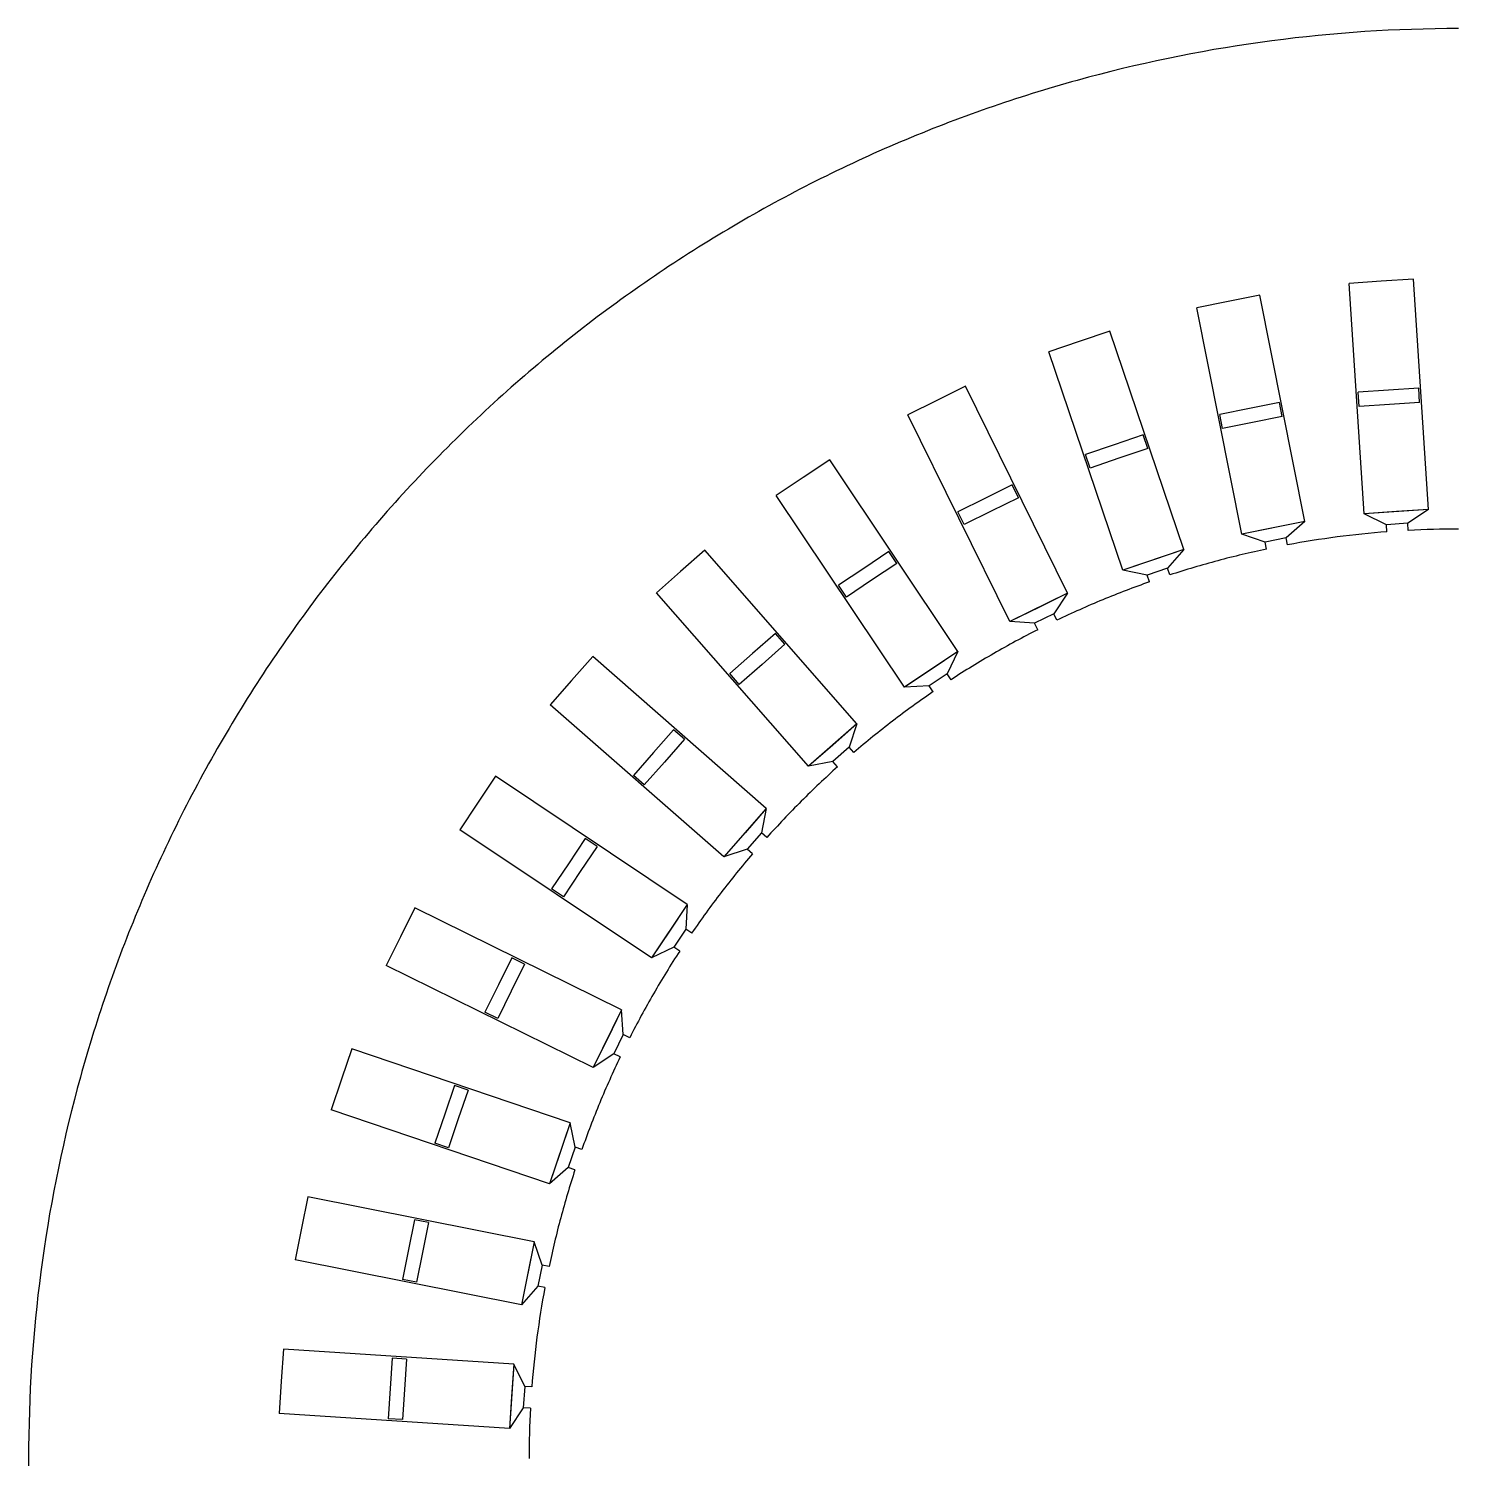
# Model space of a CAD drawing. Header units: millimetres. Extents: x -200 to 200, y -200 to 200.
# Drawn here: x -200 to 0, y 0 to 200 of the extents above; entities that cross this region are included whole.
import ezdxf

# ---------------------------------------------------------------- set-up
doc = ezdxf.new("R2010")
doc.units = ezdxf.units.MM
doc.header["$MEASUREMENT"] = 0
for name, color, linetype in [('_MotorCAD0_', 7, 'Continuous'), ('_MotorCAD1020_', 7, 'Continuous'), ('_MotorCAD1021_', 7, 'Continuous'), ('_MotorCAD1022_', 7, 'Continuous'), ('_MotorCAD1023_', 7, 'Continuous'), ('_MotorCAD1024_', 7, 'Continuous'), ('_MotorCAD1025_', 7, 'Continuous'), ('_MotorCAD1026_', 7, 'Continuous'), ('_MotorCAD1027_', 7, 'Continuous'), ('_MotorCAD1028_', 7, 'Continuous'), ('_MotorCAD1029_', 7, 'Continuous'), ('_MotorCAD1030_', 7, 'Continuous'), ('_MotorCAD1031_', 7, 'Continuous'), ('_MotorCAD36_', 7, 'Continuous'), ('_MotorCAD37_', 7, 'Continuous'), ('_MotorCAD38_', 7, 'Continuous'), ('_MotorCAD39_', 7, 'Continuous'), ('_MotorCAD40_', 7, 'Continuous'), ('_MotorCAD413_', 7, 'Continuous'), ('_MotorCAD414_', 7, 'Continuous'), ('_MotorCAD415_', 7, 'Continuous'), ('_MotorCAD416_', 7, 'Continuous'), ('_MotorCAD417_', 7, 'Continuous'), ('_MotorCAD418_', 7, 'Continuous'), ('_MotorCAD419_', 7, 'Continuous'), ('_MotorCAD41_', 7, 'Continuous'), ('_MotorCAD420_', 7, 'Continuous'), ('_MotorCAD421_', 7, 'Continuous'), ('_MotorCAD422_', 7, 'Continuous'), ('_MotorCAD423_', 7, 'Continuous'), ('_MotorCAD424_', 7, 'Continuous'), ('_MotorCAD425_', 7, 'Continuous'), ('_MotorCAD426_', 7, 'Continuous'), ('_MotorCAD427_', 7, 'Continuous'), ('_MotorCAD428_', 7, 'Continuous'), ('_MotorCAD429_', 7, 'Continuous'), ('_MotorCAD42_', 7, 'Continuous'), ('_MotorCAD430_', 7, 'Continuous'), ('_MotorCAD431_', 7, 'Continuous'), ('_MotorCAD432_', 7, 'Continuous'), ('_MotorCAD433_', 7, 'Continuous'), ('_MotorCAD434_', 7, 'Continuous'), ('_MotorCAD435_', 7, 'Continuous'), ('_MotorCAD436_', 7, 'Continuous'), ('_MotorCAD437_', 7, 'Continuous'), ('_MotorCAD438_', 7, 'Continuous'), ('_MotorCAD439_', 7, 'Continuous'), ('_MotorCAD43_', 7, 'Continuous'), ('_MotorCAD440_', 7, 'Continuous'), ('_MotorCAD441_', 7, 'Continuous'), ('_MotorCAD442_', 7, 'Continuous'), ('_MotorCAD443_', 7, 'Continuous'), ('_MotorCAD444_', 7, 'Continuous'), ('_MotorCAD445_', 7, 'Continuous'), ('_MotorCAD446_', 7, 'Continuous'), ('_MotorCAD447_', 7, 'Continuous'), ('_MotorCAD448_', 7, 'Continuous'), ('_MotorCAD449_', 7, 'Continuous'), ('_MotorCAD44_', 7, 'Continuous'), ('_MotorCAD450_', 7, 'Continuous'), ('_MotorCAD451_', 7, 'Continuous'), ('_MotorCAD452_', 7, 'Continuous'), ('_MotorCAD453_', 7, 'Continuous'), ('_MotorCAD454_', 7, 'Continuous'), ('_MotorCAD455_', 7, 'Continuous'), ('_MotorCAD456_', 7, 'Continuous'), ('_MotorCAD457_', 7, 'Continuous'), ('_MotorCAD458_', 7, 'Continuous'), ('_MotorCAD459_', 7, 'Continuous'), ('_MotorCAD45_', 7, 'Continuous'), ('_MotorCAD460_', 7, 'Continuous'), ('_MotorCAD461_', 7, 'Continuous'), ('_MotorCAD462_', 7, 'Continuous'), ('_MotorCAD463_', 7, 'Continuous'), ('_MotorCAD464_', 7, 'Continuous'), ('_MotorCAD465_', 7, 'Continuous'), ('_MotorCAD466_', 7, 'Continuous'), ('_MotorCAD467_', 7, 'Continuous'), ('_MotorCAD468_', 7, 'Continuous'), ('_MotorCAD469_', 7, 'Continuous'), ('_MotorCAD46_', 7, 'Continuous'), ('_MotorCAD470_', 7, 'Continuous'), ('_MotorCAD471_', 7, 'Continuous'), ('_MotorCAD472_', 7, 'Continuous'), ('_MotorCAD473_', 7, 'Continuous'), ('_MotorCAD474_', 7, 'Continuous'), ('_MotorCAD475_', 7, 'Continuous'), ('_MotorCAD476_', 7, 'Continuous'), ('_MotorCAD477_', 7, 'Continuous'), ('_MotorCAD478_', 7, 'Continuous'), ('_MotorCAD479_', 7, 'Continuous'), ('_MotorCAD47_', 7, 'Continuous'), ('_MotorCAD480_', 7, 'Continuous'), ('_MotorCAD481_', 7, 'Continuous'), ('_MotorCAD482_', 7, 'Continuous'), ('_MotorCAD483_', 7, 'Continuous'), ('_MotorCAD484_', 7, 'Continuous'), ('_MotorCAD485_', 7, 'Continuous'), ('_MotorCAD486_', 7, 'Continuous'), ('_MotorCAD487_', 7, 'Continuous'), ('_MotorCAD488_', 7, 'Continuous'), ('_MotorCAD489_', 7, 'Continuous'), ('_MotorCAD48_', 7, 'Continuous'), ('_MotorCAD490_', 7, 'Continuous'), ('_MotorCAD491_', 7, 'Continuous'), ('_MotorCAD492_', 7, 'Continuous'), ('_MotorCAD493_', 7, 'Continuous'), ('_MotorCAD494_', 7, 'Continuous'), ('_MotorCAD495_', 7, 'Continuous'), ('_MotorCAD496_', 7, 'Continuous'), ('_MotorCAD497_', 7, 'Continuous'), ('_MotorCAD498_', 7, 'Continuous'), ('_MotorCAD499_', 7, 'Continuous'), ('_MotorCAD49_', 7, 'Continuous'), ('_MotorCAD500_', 7, 'Continuous'), ('_MotorCAD501_', 7, 'Continuous'), ('_MotorCAD502_', 7, 'Continuous'), ('_MotorCAD503_', 7, 'Continuous'), ('_MotorCAD504_', 7, 'Continuous'), ('_MotorCAD505_', 7, 'Continuous'), ('_MotorCAD506_', 7, 'Continuous'), ('_MotorCAD507_', 7, 'Continuous'), ('_MotorCAD508_', 7, 'Continuous'), ('_MotorCAD509_', 7, 'Continuous'), ('_MotorCAD50_', 7, 'Continuous'), ('_MotorCAD510_', 7, 'Continuous'), ('_MotorCAD511_', 7, 'Continuous'), ('_MotorCAD512_', 7, 'Continuous'), ('_MotorCAD513_', 7, 'Continuous'), ('_MotorCAD514_', 7, 'Continuous'), ('_MotorCAD515_', 7, 'Continuous'), ('_MotorCAD516_', 7, 'Continuous'), ('_MotorCAD517_', 7, 'Continuous'), ('_MotorCAD518_', 7, 'Continuous'), ('_MotorCAD519_', 7, 'Continuous'), ('_MotorCAD51_', 7, 'Continuous'), ('_MotorCAD520_', 7, 'Continuous'), ('_MotorCAD521_', 7, 'Continuous'), ('_MotorCAD522_', 7, 'Continuous'), ('_MotorCAD523_', 7, 'Continuous'), ('_MotorCAD524_', 7, 'Continuous'), ('_MotorCAD525_', 7, 'Continuous'), ('_MotorCAD526_', 7, 'Continuous'), ('_MotorCAD527_', 7, 'Continuous'), ('_MotorCAD52_', 7, 'Continuous'), ('_MotorCAD531_', 7, 'Continuous'), ('_MotorCAD532_', 7, 'Continuous'), ('_MotorCAD533_', 7, 'Continuous'), ('_MotorCAD534_', 7, 'Continuous'), ('_MotorCAD535_', 7, 'Continuous'), ('_MotorCAD536_', 7, 'Continuous'), ('_MotorCAD537_', 7, 'Continuous'), ('_MotorCAD538_', 7, 'Continuous'), ('_MotorCAD541_', 7, 'Continuous'), ('_MotorCAD542_', 7, 'Continuous'), ('_MotorCAD545_', 7, 'Continuous'), ('_MotorCAD546_', 7, 'Continuous'), ('_MotorCAD549_', 7, 'Continuous'), ('_MotorCAD550_', 7, 'Continuous'), ('_MotorCAD553_', 7, 'Continuous'), ('_MotorCAD554_', 7, 'Continuous'), ('_MotorCAD557_', 7, 'Continuous'), ('_MotorCAD558_', 7, 'Continuous'), ('_MotorCAD561_', 7, 'Continuous'), ('_MotorCAD562_', 7, 'Continuous'), ('_MotorCAD565_', 7, 'Continuous'), ('_MotorCAD566_', 7, 'Continuous'), ('_MotorCAD569_', 7, 'Continuous'), ('_MotorCAD570_', 7, 'Continuous'), ('_MotorCAD573_', 7, 'Continuous'), ('_MotorCAD574_', 7, 'Continuous'), ('_MotorCAD577_', 7, 'Continuous'), ('_MotorCAD578_', 7, 'Continuous'), ('_MotorCAD581_', 7, 'Continuous'), ('_MotorCAD582_', 7, 'Continuous'), ('_MotorCAD639_', 7, 'Continuous'), ('_MotorCAD640_', 7, 'Continuous'), ('_MotorCAD641_', 7, 'Continuous'), ('_MotorCAD642_', 7, 'Continuous'), ('_MotorCAD643_', 7, 'Continuous'), ('_MotorCAD644_', 7, 'Continuous'), ('_MotorCAD651_', 7, 'Continuous'), ('_MotorCAD652_', 7, 'Continuous'), ('_MotorCAD653_', 7, 'Continuous'), ('_MotorCAD654_', 7, 'Continuous'), ('_MotorCAD655_', 7, 'Continuous'), ('_MotorCAD656_', 7, 'Continuous'), ('_MotorCAD663_', 7, 'Continuous'), ('_MotorCAD664_', 7, 'Continuous'), ('_MotorCAD665_', 7, 'Continuous'), ('_MotorCAD666_', 7, 'Continuous'), ('_MotorCAD667_', 7, 'Continuous'), ('_MotorCAD668_', 7, 'Continuous'), ('_MotorCAD675_', 7, 'Continuous'), ('_MotorCAD676_', 7, 'Continuous'), ('_MotorCAD677_', 7, 'Continuous'), ('_MotorCAD678_', 7, 'Continuous'), ('_MotorCAD679_', 7, 'Continuous'), ('_MotorCAD680_', 7, 'Continuous'), ('_MotorCAD687_', 7, 'Continuous'), ('_MotorCAD688_', 7, 'Continuous'), ('_MotorCAD689_', 7, 'Continuous'), ('_MotorCAD690_', 7, 'Continuous'), ('_MotorCAD691_', 7, 'Continuous'), ('_MotorCAD692_', 7, 'Continuous'), ('_MotorCAD705_', 7, 'Continuous'), ('_MotorCAD706_', 7, 'Continuous'), ('_MotorCAD707_', 7, 'Continuous'), ('_MotorCAD708_', 7, 'Continuous'), ('_MotorCAD709_', 7, 'Continuous'), ('_MotorCAD710_', 7, 'Continuous'), ('_MotorCAD717_', 7, 'Continuous'), ('_MotorCAD718_', 7, 'Continuous'), ('_MotorCAD719_', 7, 'Continuous'), ('_MotorCAD720_', 7, 'Continuous'), ('_MotorCAD721_', 7, 'Continuous'), ('_MotorCAD722_', 7, 'Continuous'), ('_MotorCAD729_', 7, 'Continuous'), ('_MotorCAD730_', 7, 'Continuous'), ('_MotorCAD731_', 7, 'Continuous'), ('_MotorCAD732_', 7, 'Continuous'), ('_MotorCAD733_', 7, 'Continuous'), ('_MotorCAD734_', 7, 'Continuous'), ('_MotorCAD735_', 7, 'Continuous'), ('_MotorCAD736_', 7, 'Continuous'), ('_MotorCAD737_', 7, 'Continuous'), ('_MotorCAD738_', 7, 'Continuous'), ('_MotorCAD739_', 7, 'Continuous'), ('_MotorCAD740_', 7, 'Continuous'), ('_MotorCAD747_', 7, 'Continuous'), ('_MotorCAD748_', 7, 'Continuous'), ('_MotorCAD749_', 7, 'Continuous'), ('_MotorCAD750_', 7, 'Continuous'), ('_MotorCAD751_', 7, 'Continuous'), ('_MotorCAD752_', 7, 'Continuous'), ('_MotorCAD765_', 7, 'Continuous'), ('_MotorCAD766_', 7, 'Continuous'), ('_MotorCAD767_', 7, 'Continuous'), ('_MotorCAD768_', 7, 'Continuous'), ('_MotorCAD769_', 7, 'Continuous'), ('_MotorCAD770_', 7, 'Continuous'), ('_MotorCAD937_', 7, 'Continuous'), ('_MotorCAD939_', 7, 'Continuous'), ('_MotorCAD941_', 7, 'Continuous'), ('_MotorCAD943_', 7, 'Continuous'), ('_MotorCAD945_', 7, 'Continuous'), ('_MotorCAD947_', 7, 'Continuous'), ('_MotorCAD949_', 7, 'Continuous'), ('_MotorCAD951_', 7, 'Continuous'), ('_MotorCAD953_', 7, 'Continuous'), ('_MotorCAD955_', 7, 'Continuous'), ('_MotorCAD957_', 7, 'Continuous'), ('_MotorCAD959_', 7, 'Continuous')]:
    doc.layers.add(name, color=color, linetype=linetype)

msp = doc.modelspace()

# ---------------------------------------------------------------- linework, layer by layer
at = {"layer": '_MotorCAD0_'}
msp.add_arc((0, 0), 200, 180, 187.5, dxfattribs=at)
at = {"layer": '_MotorCAD1020_'}
msp.add_line((-4.19, 132.73), (-8.68, 132.44), dxfattribs=at)
at = {"layer": '_MotorCAD1021_'}
msp.add_line((-21.48, 131.05), (-25.89, 130.17), dxfattribs=at)
at = {"layer": '_MotorCAD1022_'}
msp.add_line((-38.4, 127.13), (-42.66, 125.68), dxfattribs=at)
at = {"layer": '_MotorCAD1023_'}
msp.add_line((-54.67, 121.03), (-58.7, 119.04), dxfattribs=at)
at = {"layer": '_MotorCAD1024_'}
msp.add_line((-70, 112.86), (-73.74, 110.36), dxfattribs=at)
at = {"layer": '_MotorCAD1025_'}
msp.add_line((-84.13, 102.75), (-87.51, 99.79), dxfattribs=at)
at = {"layer": '_MotorCAD1026_'}
msp.add_line((-96.82, 90.89), (-99.79, 87.51), dxfattribs=at)
at = {"layer": '_MotorCAD1027_'}
msp.add_line((-107.86, 77.48), (-110.36, 73.74), dxfattribs=at)
at = {"layer": '_MotorCAD1028_'}
msp.add_line((-117.05, 62.74), (-119.04, 58.7), dxfattribs=at)
at = {"layer": '_MotorCAD1029_'}
msp.add_line((-124.23, 46.92), (-125.68, 42.66), dxfattribs=at)
at = {"layer": '_MotorCAD1030_'}
msp.add_line((-129.3, 30.31), (-130.17, 25.89), dxfattribs=at)
at = {"layer": '_MotorCAD1031_'}
msp.add_line((-132.14, 13.17), (-132.44, 8.68), dxfattribs=at)
at = {"layer": '_MotorCAD36_'}
msp.add_arc((0, 0), 200, 90, 97.5, dxfattribs=at)
at = {"layer": '_MotorCAD37_'}
msp.add_arc((0, 0), 200, 97.5, 105, dxfattribs=at)
at = {"layer": '_MotorCAD38_'}
msp.add_arc((0, 0), 200, 105, 112.5, dxfattribs=at)
at = {"layer": '_MotorCAD39_'}
msp.add_arc((0, 0), 200, 112.5, 120, dxfattribs=at)
at = {"layer": '_MotorCAD40_'}
msp.add_arc((0, 0), 200, 120, 127.5, dxfattribs=at)
at = {"layer": '_MotorCAD413_'}
msp.add_arc((0, 0), 130, 90, 93.0889, dxfattribs=at)
at = {"layer": '_MotorCAD414_'}
msp.add_line((-7.01, 129.81), (-7.07, 130.81), dxfattribs=at)
at = {"layer": '_MotorCAD415_'}
msp.add_line((-4.19, 132.73), (-7.07, 130.81), dxfattribs=at)
at = {"layer": '_MotorCAD416_'}
msp.add_line((-4.19, 132.73), (-6.3, 164.94), dxfattribs=at)
at = {"layer": '_MotorCAD417_'}
msp.add_line((-6.3, 164.94), (-10.79, 164.65), dxfattribs=at)
at = {"layer": '_MotorCAD418_'}
msp.add_line((-10.79, 164.65), (-15.28, 164.35), dxfattribs=at)
at = {"layer": '_MotorCAD419_'}
msp.add_line((-13.17, 132.14), (-15.28, 164.35), dxfattribs=at)
at = {"layer": '_MotorCAD41_'}
msp.add_arc((0, 0), 200, 127.5, 135, dxfattribs=at)
at = {"layer": '_MotorCAD420_'}
msp.add_line((-10.06, 130.61), (-13.17, 132.14), dxfattribs=at)
at = {"layer": '_MotorCAD421_'}
msp.add_line((-10, 129.61), (-10.06, 130.61), dxfattribs=at)
at = {"layer": '_MotorCAD422_'}
msp.add_arc((0, 0), 130, 94.4111, 97.5, dxfattribs=at)
at = {"layer": '_MotorCAD423_'}
msp.add_arc((0, 0), 130, 97.5, 100.5889, dxfattribs=at)
at = {"layer": '_MotorCAD424_'}
msp.add_line((-23.89, 127.79), (-24.08, 128.77), dxfattribs=at)
at = {"layer": '_MotorCAD425_'}
msp.add_line((-21.48, 131.05), (-24.08, 128.77), dxfattribs=at)
at = {"layer": '_MotorCAD426_'}
msp.add_line((-21.48, 131.05), (-27.78, 162.71), dxfattribs=at)
at = {"layer": '_MotorCAD427_'}
msp.add_line((-27.78, 162.71), (-32.19, 161.83), dxfattribs=at)
at = {"layer": '_MotorCAD428_'}
msp.add_line((-32.19, 161.83), (-36.6, 160.95), dxfattribs=at)
at = {"layer": '_MotorCAD429_'}
msp.add_line((-30.31, 129.3), (-36.6, 160.95), dxfattribs=at)
at = {"layer": '_MotorCAD42_'}
msp.add_arc((0, 0), 200, 135, 142.5, dxfattribs=at)
at = {"layer": '_MotorCAD430_'}
msp.add_line((-27.03, 128.18), (-30.31, 129.3), dxfattribs=at)
at = {"layer": '_MotorCAD431_'}
msp.add_line((-26.83, 127.2), (-27.03, 128.18), dxfattribs=at)
at = {"layer": '_MotorCAD432_'}
msp.add_arc((0, 0), 130, 101.9111, 105, dxfattribs=at)
at = {"layer": '_MotorCAD433_'}
msp.add_arc((0, 0), 130, 105, 108.0889, dxfattribs=at)
at = {"layer": '_MotorCAD434_'}
msp.add_line((-40.36, 123.57), (-40.69, 124.52), dxfattribs=at)
at = {"layer": '_MotorCAD435_'}
msp.add_line((-38.4, 127.13), (-40.69, 124.52), dxfattribs=at)
at = {"layer": '_MotorCAD436_'}
msp.add_line((-38.4, 127.13), (-48.78, 157.69), dxfattribs=at)
at = {"layer": '_MotorCAD437_'}
msp.add_line((-48.78, 157.69), (-53.04, 156.24), dxfattribs=at)
at = {"layer": '_MotorCAD438_'}
msp.add_line((-53.04, 156.24), (-57.3, 154.8), dxfattribs=at)
at = {"layer": '_MotorCAD439_'}
msp.add_line((-46.92, 124.23), (-57.3, 154.8), dxfattribs=at)
at = {"layer": '_MotorCAD43_'}
msp.add_arc((0, 0), 200, 142.5, 150, dxfattribs=at)
at = {"layer": '_MotorCAD440_'}
msp.add_line((-43.53, 123.56), (-46.92, 124.23), dxfattribs=at)
at = {"layer": '_MotorCAD441_'}
msp.add_line((-43.2, 122.61), (-43.53, 123.56), dxfattribs=at)
at = {"layer": '_MotorCAD442_'}
msp.add_arc((0, 0), 130, 109.4111, 112.5, dxfattribs=at)
at = {"layer": '_MotorCAD443_'}
msp.add_arc((0, 0), 130, 112.5, 115.5889, dxfattribs=at)
at = {"layer": '_MotorCAD444_'}
msp.add_line((-56.15, 117.25), (-56.59, 118.15), dxfattribs=at)
at = {"layer": '_MotorCAD445_'}
msp.add_line((-54.67, 121.03), (-56.59, 118.15), dxfattribs=at)
at = {"layer": '_MotorCAD446_'}
msp.add_line((-54.67, 121.03), (-68.94, 149.97), dxfattribs=at)
at = {"layer": '_MotorCAD447_'}
msp.add_line((-68.94, 149.97), (-72.98, 147.98), dxfattribs=at)
at = {"layer": '_MotorCAD448_'}
msp.add_line((-72.98, 147.98), (-77.01, 145.99), dxfattribs=at)
at = {"layer": '_MotorCAD449_'}
msp.add_line((-62.74, 117.05), (-77.01, 145.99), dxfattribs=at)
at = {"layer": '_MotorCAD44_'}
msp.add_arc((0, 0), 200, 150, 157.5, dxfattribs=at)
at = {"layer": '_MotorCAD450_'}
msp.add_line((-59.28, 116.82), (-62.74, 117.05), dxfattribs=at)
at = {"layer": '_MotorCAD451_'}
msp.add_line((-58.84, 115.92), (-59.28, 116.82), dxfattribs=at)
at = {"layer": '_MotorCAD452_'}
msp.add_arc((0, 0), 130, 116.9111, 120, dxfattribs=at)
at = {"layer": '_MotorCAD453_'}
msp.add_arc((0, 0), 130, 120, 123.0889, dxfattribs=at)
at = {"layer": '_MotorCAD454_'}
msp.add_line((-70.97, 108.92), (-71.53, 109.75), dxfattribs=at)
at = {"layer": '_MotorCAD455_'}
msp.add_line((-70, 112.86), (-71.53, 109.75), dxfattribs=at)
at = {"layer": '_MotorCAD456_'}
msp.add_line((-70, 112.86), (-87.93, 139.69), dxfattribs=at)
at = {"layer": '_MotorCAD457_'}
msp.add_line((-87.93, 139.69), (-91.67, 137.19), dxfattribs=at)
at = {"layer": '_MotorCAD458_'}
msp.add_line((-91.67, 137.19), (-95.41, 134.69), dxfattribs=at)
at = {"layer": '_MotorCAD459_'}
msp.add_line((-77.48, 107.86), (-95.41, 134.69), dxfattribs=at)
at = {"layer": '_MotorCAD45_'}
msp.add_arc((0, 0), 200, 157.5, 165, dxfattribs=at)
at = {"layer": '_MotorCAD460_'}
msp.add_line((-74.02, 108.08), (-77.48, 107.86), dxfattribs=at)
at = {"layer": '_MotorCAD461_'}
msp.add_line((-73.47, 107.25), (-74.02, 108.08), dxfattribs=at)
at = {"layer": '_MotorCAD462_'}
msp.add_arc((0, 0), 130, 124.4111, 127.5, dxfattribs=at)
at = {"layer": '_MotorCAD463_'}
msp.add_arc((0, 0), 130, 127.5, 130.5889, dxfattribs=at)
at = {"layer": '_MotorCAD464_'}
msp.add_line((-84.58, 98.72), (-85.24, 99.47), dxfattribs=at)
at = {"layer": '_MotorCAD465_'}
msp.add_line((-84.13, 102.75), (-85.24, 99.47), dxfattribs=at)
at = {"layer": '_MotorCAD466_'}
msp.add_line((-84.13, 102.75), (-105.41, 127.02), dxfattribs=at)
at = {"layer": '_MotorCAD467_'}
msp.add_line((-105.41, 127.02), (-108.79, 124.05), dxfattribs=at)
at = {"layer": '_MotorCAD468_'}
msp.add_line((-108.79, 124.05), (-112.18, 121.09), dxfattribs=at)
at = {"layer": '_MotorCAD469_'}
msp.add_line((-90.89, 96.82), (-112.18, 121.09), dxfattribs=at)
at = {"layer": '_MotorCAD46_'}
msp.add_arc((0, 0), 200, 165, 172.5, dxfattribs=at)
at = {"layer": '_MotorCAD470_'}
msp.add_line((-87.5, 97.5), (-90.89, 96.82), dxfattribs=at)
at = {"layer": '_MotorCAD471_'}
msp.add_line((-86.84, 96.74), (-87.5, 97.5), dxfattribs=at)
at = {"layer": '_MotorCAD472_'}
msp.add_arc((0, 0), 130, 131.9111, 135, dxfattribs=at)
at = {"layer": '_MotorCAD473_'}
msp.add_arc((0, 0), 130, 135, 138.0889, dxfattribs=at)
at = {"layer": '_MotorCAD474_'}
msp.add_line((-96.74, 86.84), (-97.5, 87.5), dxfattribs=at)
at = {"layer": '_MotorCAD475_'}
msp.add_line((-96.82, 90.89), (-97.5, 87.5), dxfattribs=at)
at = {"layer": '_MotorCAD476_'}
msp.add_line((-96.82, 90.89), (-121.09, 112.18), dxfattribs=at)
at = {"layer": '_MotorCAD477_'}
msp.add_line((-121.09, 112.18), (-124.05, 108.79), dxfattribs=at)
at = {"layer": '_MotorCAD478_'}
msp.add_line((-124.05, 108.79), (-127.02, 105.41), dxfattribs=at)
at = {"layer": '_MotorCAD479_'}
msp.add_line((-102.75, 84.13), (-127.02, 105.41), dxfattribs=at)
at = {"layer": '_MotorCAD47_'}
msp.add_arc((0, 0), 200, 172.5, 180, dxfattribs=at)
at = {"layer": '_MotorCAD480_'}
msp.add_line((-99.47, 85.24), (-102.75, 84.13), dxfattribs=at)
at = {"layer": '_MotorCAD481_'}
msp.add_line((-98.72, 84.58), (-99.47, 85.24), dxfattribs=at)
at = {"layer": '_MotorCAD482_'}
msp.add_arc((0, 0), 130, 139.4111, 142.5, dxfattribs=at)
at = {"layer": '_MotorCAD483_'}
msp.add_arc((0, 0), 130, 142.5, 145.5889, dxfattribs=at)
at = {"layer": '_MotorCAD484_'}
msp.add_line((-107.25, 73.47), (-108.08, 74.02), dxfattribs=at)
at = {"layer": '_MotorCAD485_'}
msp.add_line((-107.86, 77.48), (-108.08, 74.02), dxfattribs=at)
at = {"layer": '_MotorCAD486_'}
msp.add_line((-107.86, 77.48), (-134.69, 95.41), dxfattribs=at)
at = {"layer": '_MotorCAD487_'}
msp.add_line((-134.69, 95.41), (-137.19, 91.67), dxfattribs=at)
at = {"layer": '_MotorCAD488_'}
msp.add_line((-137.19, 91.67), (-139.69, 87.93), dxfattribs=at)
at = {"layer": '_MotorCAD489_'}
msp.add_line((-112.86, 70), (-139.69, 87.93), dxfattribs=at)
at = {"layer": '_MotorCAD48_'}
msp.add_line((-164.65, 10.79), (-164.94, 6.3), dxfattribs=at)
at = {"layer": '_MotorCAD490_'}
msp.add_line((-109.75, 71.53), (-112.86, 70), dxfattribs=at)
at = {"layer": '_MotorCAD491_'}
msp.add_line((-108.92, 70.97), (-109.75, 71.53), dxfattribs=at)
at = {"layer": '_MotorCAD492_'}
msp.add_arc((0, 0), 130, 146.9111, 150, dxfattribs=at)
at = {"layer": '_MotorCAD493_'}
msp.add_arc((0, 0), 130, 150, 153.0889, dxfattribs=at)
at = {"layer": '_MotorCAD494_'}
msp.add_line((-115.92, 58.84), (-116.82, 59.28), dxfattribs=at)
at = {"layer": '_MotorCAD495_'}
msp.add_line((-116.82, 59.28), (-117.05, 62.74), dxfattribs=at)
at = {"layer": '_MotorCAD496_'}
msp.add_line((-117.05, 62.74), (-145.99, 77.01), dxfattribs=at)
at = {"layer": '_MotorCAD497_'}
msp.add_line((-145.99, 77.01), (-147.98, 72.98), dxfattribs=at)
at = {"layer": '_MotorCAD498_'}
msp.add_line((-147.98, 72.98), (-149.97, 68.94), dxfattribs=at)
at = {"layer": '_MotorCAD499_'}
msp.add_line((-121.03, 54.67), (-149.97, 68.94), dxfattribs=at)
at = {"layer": '_MotorCAD49_'}
msp.add_line((-132.73, 4.19), (-164.94, 6.3), dxfattribs=at)
at = {"layer": '_MotorCAD500_'}
msp.add_line((-118.15, 56.59), (-121.03, 54.67), dxfattribs=at)
at = {"layer": '_MotorCAD501_'}
msp.add_line((-117.25, 56.15), (-118.15, 56.59), dxfattribs=at)
at = {"layer": '_MotorCAD502_'}
msp.add_arc((0, 0), 130, 154.4111, 157.5, dxfattribs=at)
at = {"layer": '_MotorCAD503_'}
msp.add_arc((0, 0), 130, 157.5, 160.5889, dxfattribs=at)
at = {"layer": '_MotorCAD504_'}
msp.add_line((-122.61, 43.2), (-123.56, 43.53), dxfattribs=at)
at = {"layer": '_MotorCAD505_'}
msp.add_line((-123.56, 43.53), (-124.23, 46.92), dxfattribs=at)
at = {"layer": '_MotorCAD506_'}
msp.add_line((-124.23, 46.92), (-154.8, 57.3), dxfattribs=at)
at = {"layer": '_MotorCAD507_'}
msp.add_line((-154.8, 57.3), (-156.24, 53.04), dxfattribs=at)
at = {"layer": '_MotorCAD508_'}
msp.add_line((-156.24, 53.04), (-157.69, 48.78), dxfattribs=at)
at = {"layer": '_MotorCAD509_'}
msp.add_line((-127.13, 38.4), (-157.69, 48.78), dxfattribs=at)
at = {"layer": '_MotorCAD50_'}
msp.add_line((-130.81, 7.07), (-132.73, 4.19), dxfattribs=at)
at = {"layer": '_MotorCAD510_'}
msp.add_line((-124.52, 40.69), (-127.13, 38.4), dxfattribs=at)
at = {"layer": '_MotorCAD511_'}
msp.add_line((-123.57, 40.36), (-124.52, 40.69), dxfattribs=at)
at = {"layer": '_MotorCAD512_'}
msp.add_arc((0, 0), 130, 161.9111, 165, dxfattribs=at)
at = {"layer": '_MotorCAD513_'}
msp.add_arc((0, 0), 130, 165, 168.0889, dxfattribs=at)
at = {"layer": '_MotorCAD514_'}
msp.add_line((-127.2, 26.83), (-128.18, 27.03), dxfattribs=at)
at = {"layer": '_MotorCAD515_'}
msp.add_line((-128.18, 27.03), (-129.3, 30.31), dxfattribs=at)
at = {"layer": '_MotorCAD516_'}
msp.add_line((-129.3, 30.31), (-160.95, 36.6), dxfattribs=at)
at = {"layer": '_MotorCAD517_'}
msp.add_line((-160.95, 36.6), (-161.83, 32.19), dxfattribs=at)
at = {"layer": '_MotorCAD518_'}
msp.add_line((-161.83, 32.19), (-162.71, 27.78), dxfattribs=at)
at = {"layer": '_MotorCAD519_'}
msp.add_line((-131.05, 21.48), (-162.71, 27.78), dxfattribs=at)
at = {"layer": '_MotorCAD51_'}
msp.add_line((-129.81, 7.01), (-130.81, 7.07), dxfattribs=at)
at = {"layer": '_MotorCAD520_'}
msp.add_line((-128.77, 24.08), (-131.05, 21.48), dxfattribs=at)
at = {"layer": '_MotorCAD521_'}
msp.add_line((-127.79, 23.89), (-128.77, 24.08), dxfattribs=at)
at = {"layer": '_MotorCAD522_'}
msp.add_arc((0, 0), 130, 169.4111, 172.5, dxfattribs=at)
at = {"layer": '_MotorCAD523_'}
msp.add_arc((0, 0), 130, 172.5, 175.5889, dxfattribs=at)
at = {"layer": '_MotorCAD524_'}
msp.add_line((-129.61, 10), (-130.61, 10.06), dxfattribs=at)
at = {"layer": '_MotorCAD525_'}
msp.add_line((-130.61, 10.06), (-132.14, 13.17), dxfattribs=at)
at = {"layer": '_MotorCAD526_'}
msp.add_line((-132.14, 13.17), (-164.35, 15.28), dxfattribs=at)
at = {"layer": '_MotorCAD527_'}
msp.add_line((-164.35, 15.28), (-164.65, 10.79), dxfattribs=at)
at = {"layer": '_MotorCAD52_'}
msp.add_arc((0, 0), 130, 176.9111, 180, dxfattribs=at)
at = {"layer": '_MotorCAD531_'}
msp.add_line((-147.42, 9.66), (-147.7, 5.42), dxfattribs=at)
at = {"layer": '_MotorCAD532_'}
msp.add_line((-147.14, 13.9), (-147.42, 9.66), dxfattribs=at)
at = {"layer": '_MotorCAD533_'}
msp.add_line((-147.14, 13.9), (-149.14, 14.03), dxfattribs=at)
at = {"layer": '_MotorCAD534_'}
msp.add_line((-149.14, 14.03), (-149.42, 9.79), dxfattribs=at)
at = {"layer": '_MotorCAD535_'}
msp.add_line((-149.42, 9.79), (-149.69, 5.55), dxfattribs=at)
at = {"layer": '_MotorCAD536_'}
msp.add_line((-147.7, 5.42), (-149.69, 5.55), dxfattribs=at)
at = {"layer": '_MotorCAD537_'}
msp.add_line((-130.61, 10.06), (-130.81, 7.07), dxfattribs=at)
at = {"layer": '_MotorCAD538_'}
msp.add_line((-132.14, 13.17), (-132.73, 4.19), dxfattribs=at)
at = {"layer": '_MotorCAD541_'}
msp.add_line((-128.18, 27.03), (-128.77, 24.08), dxfattribs=at)
at = {"layer": '_MotorCAD542_'}
msp.add_line((-129.3, 30.31), (-131.05, 21.48), dxfattribs=at)
at = {"layer": '_MotorCAD545_'}
msp.add_line((-123.56, 43.53), (-124.52, 40.69), dxfattribs=at)
at = {"layer": '_MotorCAD546_'}
msp.add_line((-124.23, 46.92), (-127.13, 38.4), dxfattribs=at)
at = {"layer": '_MotorCAD549_'}
msp.add_line((-116.82, 59.28), (-118.15, 56.59), dxfattribs=at)
at = {"layer": '_MotorCAD550_'}
msp.add_line((-117.05, 62.74), (-121.03, 54.67), dxfattribs=at)
at = {"layer": '_MotorCAD553_'}
msp.add_line((-108.08, 74.02), (-109.75, 71.53), dxfattribs=at)
at = {"layer": '_MotorCAD554_'}
msp.add_line((-107.86, 77.48), (-112.86, 70), dxfattribs=at)
at = {"layer": '_MotorCAD557_'}
msp.add_line((-97.5, 87.5), (-99.47, 85.24), dxfattribs=at)
at = {"layer": '_MotorCAD558_'}
msp.add_line((-96.82, 90.89), (-102.75, 84.13), dxfattribs=at)
at = {"layer": '_MotorCAD561_'}
msp.add_line((-85.24, 99.47), (-87.5, 97.5), dxfattribs=at)
at = {"layer": '_MotorCAD562_'}
msp.add_line((-84.13, 102.75), (-90.89, 96.82), dxfattribs=at)
at = {"layer": '_MotorCAD565_'}
msp.add_line((-71.53, 109.75), (-74.02, 108.08), dxfattribs=at)
at = {"layer": '_MotorCAD566_'}
msp.add_line((-70, 112.86), (-77.48, 107.86), dxfattribs=at)
at = {"layer": '_MotorCAD569_'}
msp.add_line((-56.59, 118.15), (-59.28, 116.82), dxfattribs=at)
at = {"layer": '_MotorCAD570_'}
msp.add_line((-54.67, 121.03), (-62.74, 117.05), dxfattribs=at)
at = {"layer": '_MotorCAD573_'}
msp.add_line((-40.69, 124.52), (-43.53, 123.56), dxfattribs=at)
at = {"layer": '_MotorCAD574_'}
msp.add_line((-38.4, 127.13), (-46.92, 124.23), dxfattribs=at)
at = {"layer": '_MotorCAD577_'}
msp.add_line((-24.08, 128.77), (-27.03, 128.18), dxfattribs=at)
at = {"layer": '_MotorCAD578_'}
msp.add_line((-21.48, 131.05), (-30.31, 129.3), dxfattribs=at)
at = {"layer": '_MotorCAD581_'}
msp.add_line((-7.07, 130.81), (-10.06, 130.61), dxfattribs=at)
at = {"layer": '_MotorCAD582_'}
msp.add_line((-4.19, 132.73), (-13.17, 132.14), dxfattribs=at)
at = {"layer": '_MotorCAD639_'}
msp.add_line((-146.86, 29.21), (-147.69, 25.04), dxfattribs=at)
at = {"layer": '_MotorCAD640_'}
msp.add_line((-145.73, 24.65), (-147.69, 25.04), dxfattribs=at)
at = {"layer": '_MotorCAD641_'}
msp.add_line((-144.9, 28.82), (-145.73, 24.65), dxfattribs=at)
at = {"layer": '_MotorCAD642_'}
msp.add_line((-144.07, 32.99), (-144.9, 28.82), dxfattribs=at)
at = {"layer": '_MotorCAD643_'}
msp.add_line((-144.07, 32.99), (-146.03, 33.38), dxfattribs=at)
at = {"layer": '_MotorCAD644_'}
msp.add_line((-146.03, 33.38), (-146.86, 29.21), dxfattribs=at)
at = {"layer": '_MotorCAD651_'}
msp.add_line((-141.79, 48.13), (-143.16, 44.11), dxfattribs=at)
at = {"layer": '_MotorCAD652_'}
msp.add_line((-141.26, 43.46), (-143.16, 44.11), dxfattribs=at)
at = {"layer": '_MotorCAD653_'}
msp.add_line((-139.9, 47.49), (-141.26, 43.46), dxfattribs=at)
at = {"layer": '_MotorCAD654_'}
msp.add_line((-138.53, 51.51), (-139.9, 47.49), dxfattribs=at)
at = {"layer": '_MotorCAD655_'}
msp.add_line((-138.53, 51.51), (-140.42, 52.16), dxfattribs=at)
at = {"layer": '_MotorCAD656_'}
msp.add_line((-140.42, 52.16), (-141.79, 48.13), dxfattribs=at)
at = {"layer": '_MotorCAD663_'}
msp.add_line((-134.29, 66.23), (-136.17, 62.42), dxfattribs=at)
at = {"layer": '_MotorCAD664_'}
msp.add_line((-134.38, 61.53), (-136.17, 62.42), dxfattribs=at)
at = {"layer": '_MotorCAD665_'}
msp.add_line((-132.5, 65.34), (-134.38, 61.53), dxfattribs=at)
at = {"layer": '_MotorCAD666_'}
msp.add_line((-130.62, 69.15), (-132.5, 65.34), dxfattribs=at)
at = {"layer": '_MotorCAD667_'}
msp.add_line((-130.62, 69.15), (-132.42, 70.04), dxfattribs=at)
at = {"layer": '_MotorCAD668_'}
msp.add_line((-132.42, 70.04), (-134.29, 66.23), dxfattribs=at)
at = {"layer": '_MotorCAD675_'}
msp.add_line((-124.5, 83.19), (-126.86, 79.66), dxfattribs=at)
at = {"layer": '_MotorCAD676_'}
msp.add_line((-125.2, 78.54), (-126.86, 79.66), dxfattribs=at)
at = {"layer": '_MotorCAD677_'}
msp.add_line((-122.84, 82.08), (-125.2, 78.54), dxfattribs=at)
at = {"layer": '_MotorCAD678_'}
msp.add_line((-120.48, 85.61), (-122.84, 82.08), dxfattribs=at)
at = {"layer": '_MotorCAD679_'}
msp.add_line((-120.48, 85.61), (-122.14, 86.72), dxfattribs=at)
at = {"layer": '_MotorCAD680_'}
msp.add_line((-122.14, 86.72), (-124.5, 83.19), dxfattribs=at)
at = {"layer": '_MotorCAD687_'}
msp.add_line((-112.58, 98.73), (-115.38, 95.53), dxfattribs=at)
at = {"layer": '_MotorCAD688_'}
msp.add_line((-113.88, 94.21), (-115.38, 95.53), dxfattribs=at)
at = {"layer": '_MotorCAD689_'}
msp.add_line((-111.07, 97.41), (-113.88, 94.21), dxfattribs=at)
at = {"layer": '_MotorCAD690_'}
msp.add_line((-108.27, 100.6), (-111.07, 97.41), dxfattribs=at)
at = {"layer": '_MotorCAD691_'}
msp.add_line((-108.27, 100.6), (-109.78, 101.92), dxfattribs=at)
at = {"layer": '_MotorCAD692_'}
msp.add_line((-109.78, 101.92), (-112.58, 98.73), dxfattribs=at)
at = {"layer": '_MotorCAD705_'}
msp.add_line((-98.73, 112.58), (-101.92, 109.78), dxfattribs=at)
at = {"layer": '_MotorCAD706_'}
msp.add_line((-100.6, 108.27), (-101.92, 109.78), dxfattribs=at)
at = {"layer": '_MotorCAD707_'}
msp.add_line((-97.41, 111.07), (-100.6, 108.27), dxfattribs=at)
at = {"layer": '_MotorCAD708_'}
msp.add_line((-94.21, 113.88), (-97.41, 111.07), dxfattribs=at)
at = {"layer": '_MotorCAD709_'}
msp.add_line((-94.21, 113.88), (-95.53, 115.38), dxfattribs=at)
at = {"layer": '_MotorCAD710_'}
msp.add_line((-95.53, 115.38), (-98.73, 112.58), dxfattribs=at)
at = {"layer": '_MotorCAD717_'}
msp.add_line((-83.19, 124.5), (-86.72, 122.14), dxfattribs=at)
at = {"layer": '_MotorCAD718_'}
msp.add_line((-85.61, 120.48), (-86.72, 122.14), dxfattribs=at)
at = {"layer": '_MotorCAD719_'}
msp.add_line((-82.08, 122.84), (-85.61, 120.48), dxfattribs=at)
at = {"layer": '_MotorCAD720_'}
msp.add_line((-78.54, 125.2), (-82.08, 122.84), dxfattribs=at)
at = {"layer": '_MotorCAD721_'}
msp.add_line((-78.54, 125.2), (-79.66, 126.86), dxfattribs=at)
at = {"layer": '_MotorCAD722_'}
msp.add_line((-79.66, 126.86), (-83.19, 124.5), dxfattribs=at)
at = {"layer": '_MotorCAD729_'}
msp.add_line((-65.34, 132.5), (-69.15, 130.62), dxfattribs=at)
at = {"layer": '_MotorCAD730_'}
msp.add_line((-61.53, 134.38), (-65.34, 132.5), dxfattribs=at)
at = {"layer": '_MotorCAD731_'}
msp.add_line((-61.53, 134.38), (-62.42, 136.17), dxfattribs=at)
at = {"layer": '_MotorCAD732_'}
msp.add_line((-62.42, 136.17), (-66.23, 134.29), dxfattribs=at)
at = {"layer": '_MotorCAD733_'}
msp.add_line((-66.23, 134.29), (-70.04, 132.42), dxfattribs=at)
at = {"layer": '_MotorCAD734_'}
msp.add_line((-69.15, 130.62), (-70.04, 132.42), dxfattribs=at)
at = {"layer": '_MotorCAD735_'}
msp.add_line((-47.49, 139.9), (-51.51, 138.53), dxfattribs=at)
at = {"layer": '_MotorCAD736_'}
msp.add_line((-43.46, 141.26), (-47.49, 139.9), dxfattribs=at)
at = {"layer": '_MotorCAD737_'}
msp.add_line((-43.46, 141.26), (-44.11, 143.16), dxfattribs=at)
at = {"layer": '_MotorCAD738_'}
msp.add_line((-44.11, 143.16), (-48.13, 141.79), dxfattribs=at)
at = {"layer": '_MotorCAD739_'}
msp.add_line((-48.13, 141.79), (-52.16, 140.42), dxfattribs=at)
at = {"layer": '_MotorCAD740_'}
msp.add_line((-51.51, 138.53), (-52.16, 140.42), dxfattribs=at)
at = {"layer": '_MotorCAD747_'}
msp.add_line((-29.21, 146.86), (-33.38, 146.03), dxfattribs=at)
at = {"layer": '_MotorCAD748_'}
msp.add_line((-32.99, 144.07), (-33.38, 146.03), dxfattribs=at)
at = {"layer": '_MotorCAD749_'}
msp.add_line((-28.82, 144.9), (-32.99, 144.07), dxfattribs=at)
at = {"layer": '_MotorCAD750_'}
msp.add_line((-24.65, 145.73), (-28.82, 144.9), dxfattribs=at)
at = {"layer": '_MotorCAD751_'}
msp.add_line((-24.65, 145.73), (-25.04, 147.69), dxfattribs=at)
at = {"layer": '_MotorCAD752_'}
msp.add_line((-25.04, 147.69), (-29.21, 146.86), dxfattribs=at)
at = {"layer": '_MotorCAD765_'}
msp.add_line((-9.79, 149.42), (-14.03, 149.14), dxfattribs=at)
at = {"layer": '_MotorCAD766_'}
msp.add_line((-13.9, 147.14), (-14.03, 149.14), dxfattribs=at)
at = {"layer": '_MotorCAD767_'}
msp.add_line((-9.66, 147.42), (-13.9, 147.14), dxfattribs=at)
at = {"layer": '_MotorCAD768_'}
msp.add_line((-5.42, 147.7), (-9.66, 147.42), dxfattribs=at)
at = {"layer": '_MotorCAD769_'}
msp.add_line((-5.42, 147.7), (-5.55, 149.69), dxfattribs=at)
at = {"layer": '_MotorCAD770_'}
msp.add_line((-5.55, 149.69), (-9.79, 149.42), dxfattribs=at)
at = {"layer": '_MotorCAD937_'}
msp.add_line((-8.68, 132.44), (-13.17, 132.14), dxfattribs=at)
at = {"layer": '_MotorCAD939_'}
msp.add_line((-25.89, 130.17), (-30.31, 129.3), dxfattribs=at)
at = {"layer": '_MotorCAD941_'}
msp.add_line((-42.66, 125.68), (-46.92, 124.23), dxfattribs=at)
at = {"layer": '_MotorCAD943_'}
msp.add_line((-58.7, 119.04), (-62.74, 117.05), dxfattribs=at)
at = {"layer": '_MotorCAD945_'}
msp.add_line((-73.74, 110.36), (-77.48, 107.86), dxfattribs=at)
at = {"layer": '_MotorCAD947_'}
msp.add_line((-87.51, 99.79), (-90.89, 96.82), dxfattribs=at)
at = {"layer": '_MotorCAD949_'}
msp.add_line((-99.79, 87.51), (-102.75, 84.13), dxfattribs=at)
at = {"layer": '_MotorCAD951_'}
msp.add_line((-110.36, 73.74), (-112.86, 70), dxfattribs=at)
at = {"layer": '_MotorCAD953_'}
msp.add_line((-119.04, 58.7), (-121.03, 54.67), dxfattribs=at)
at = {"layer": '_MotorCAD955_'}
msp.add_line((-125.68, 42.66), (-127.13, 38.4), dxfattribs=at)
at = {"layer": '_MotorCAD957_'}
msp.add_line((-130.17, 25.89), (-131.05, 21.48), dxfattribs=at)
at = {"layer": '_MotorCAD959_'}
msp.add_line((-132.44, 8.68), (-132.73, 4.19), dxfattribs=at)

doc.saveas('drawing.dxf')
